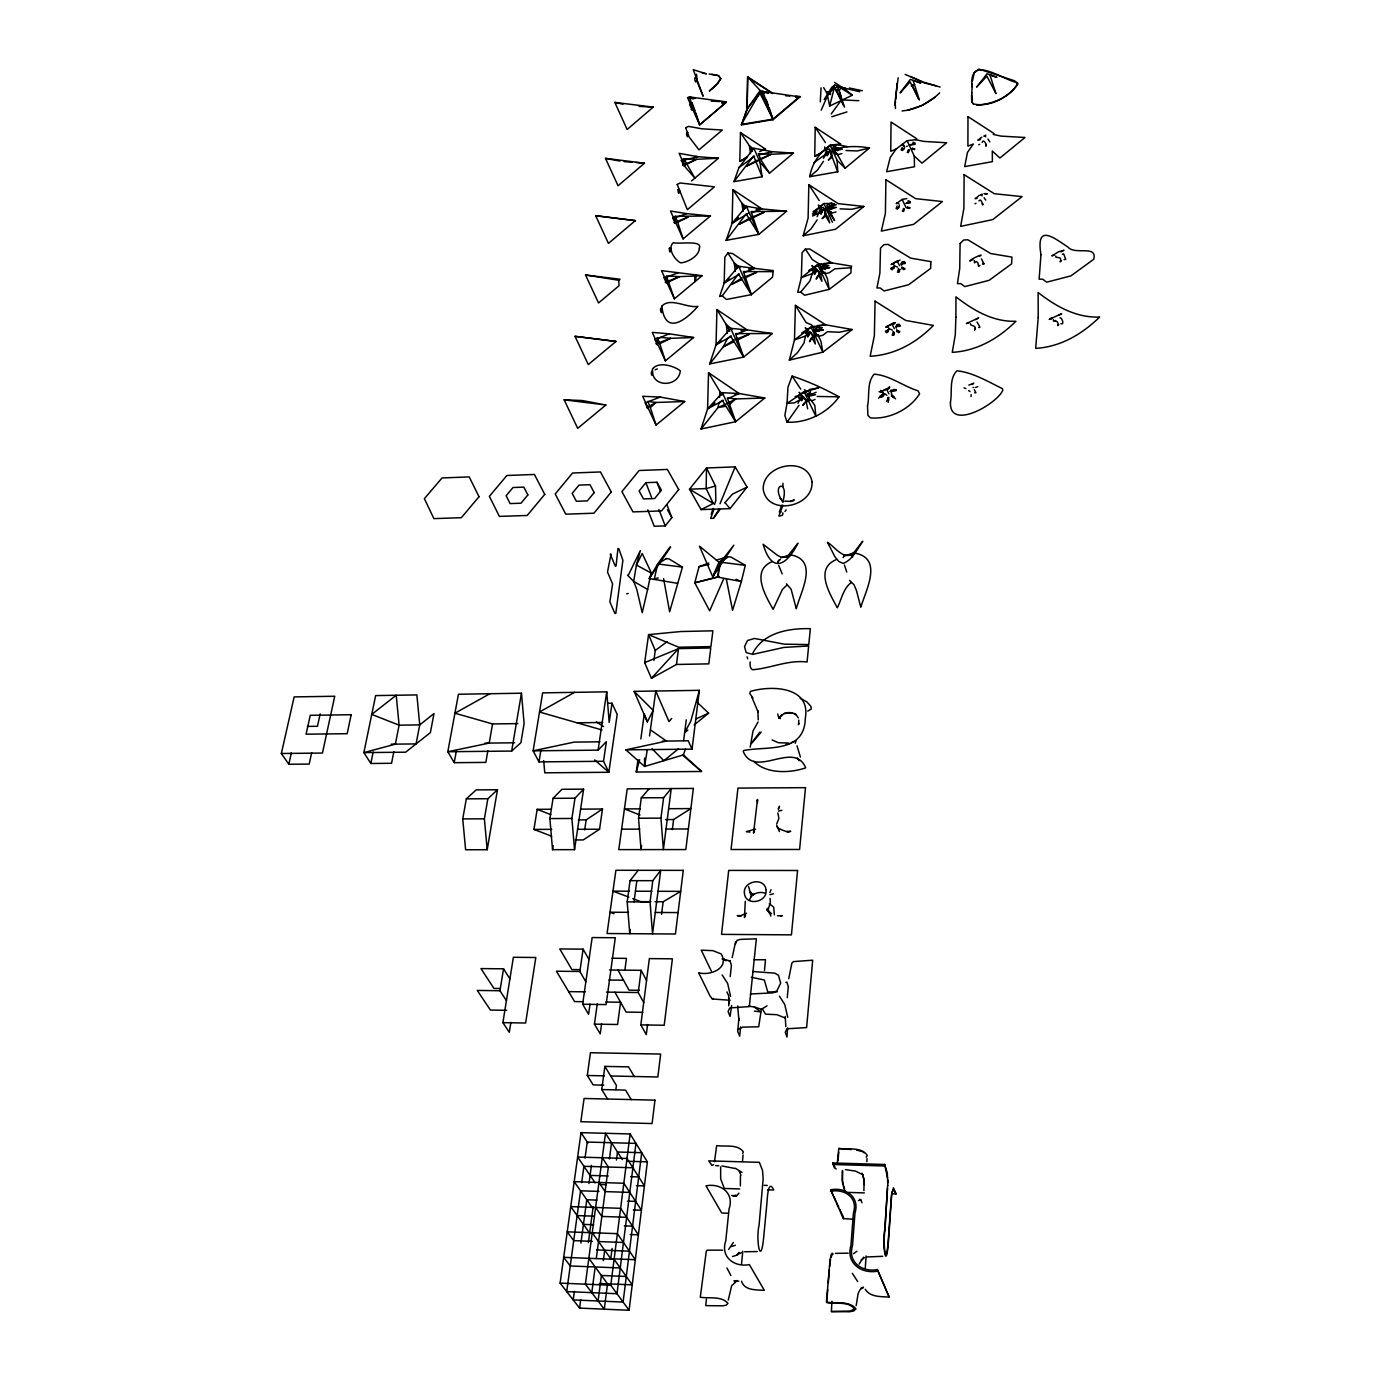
<?xml version="1.0" encoding="UTF-8"?>
<svg xmlns="http://www.w3.org/2000/svg" width="1381" height="1381" viewBox="0 0 1381 1381"><rect width="100%" height="100%" fill="white"/><g stroke="black" fill="none" stroke-linecap="round" stroke-linejoin="round"><path stroke-width="1.5" d="M644.599 758.065L644.564 766.455L683.388 754.906L685.494 748.865M845.431 1169.638L855.53 1171.088L862.676 1174.696L864.057 1180.41L863.902 1190.646M770.874 916.138L768.164 909.578L770.391 902.328L770.063 898.41M820.176 153.774L814.738 156.416L815.204 127.311L840.597 143.987L830.102 145.16C819.382 152.601 811.89 163.752 809.715 176.716L837.732 171.796L837.11 160.334L830.102 145.16M795.404 305.374L794.472 339.916L789.311 360.13L822.817 352.19L852.267 329.524L825.614 324.794L795.404 305.374L806.159 322.602L811.303 324.742L813.979 327.021L813.185 327.746L815.187 326.382L810.354 327.349L801.878 333.045L808.04 330.232L805.555 331.06M808.834 184.674L808.109 218.146L803.138 235.771L835.574 229.211L863.936 206.442L838.198 203.646L808.834 184.674L819.226 200.538M850.972 267.776L851.007 272.799L829.239 289.354L804.674 295.241L800.669 292.133L797.683 292.306L801.343 277.702L802.085 252.671L805.416 249.081L809.715 248.977L831.949 262.891L851.645 266.17L850.972 267.776L834.884 268.812L829.273 272.748L825.113 273.749L822.472 271.125L821.66 267.81L823.853 265.014L828.738 265.549L823.473 268.052L820.573 267.897M887.845 1185.727L887.293 1172.987L884.686 1164.476L832.847 1162.975L834.331 1167.774L836.247 1168.982M753.905 831.655L754.561 830.602L753.508 833.14L757.513 799.444L757.513 802.637M754.682 100.123L761.035 92.13L773.067 119.646L762.744 91.491L799.962 96.929L773.067 119.646L741.493 124.894L747.069 109.703L747.673 76.87L772.359 93.062M747.069 109.703L747.673 76.87L760.12 90.49L768.009 92.941M739.474 274.111L724.196 283.07L724.835 257.142L727.908 253.016L732.431 253.483L754.63 268.38L773.291 270.59L772.514 277.184L751.368 294.654L726.406 299.47L722.263 295.827L719.605 296.535L724.196 283.07L738.645 266.257L754.63 268.38L744.186 272.523M748.381 213.226L732.085 223.342L732.879 189.577L762.001 208.945L786.6 211.241L758.842 234.356L726.13 240.363L732.085 223.342L746.361 206.252L762.001 208.945L751.765 212.726M747.156 157.589L739.802 161.439L740.475 132.541L765.54 149.113L759.636 151.565M785.806 1026.618L785.237 1016.468M787.636 1027.861L787.015 1037.045L785.254 1032.28L787.032 1028.793L806.608 1027.568L812.684 960.192L793.385 961.608L791.848 963.196L788.724 978.749M723.316 400.317L707.59 408.845L708.522 372.68L739.128 393.516L764.798 397.987L735.624 421.706L701.03 429.025L707.59 408.845L722.401 392.705L739.128 393.516L728.236 398.488M731.533 336.118L716.031 344.87L716.929 309.534L747.017 329.852L772.324 333.546L743.634 357.075L709.696 363.928L716.031 344.87L730.67 328.367L747.017 329.852L736.349 334.409M887.603 1185.537L884.997 1230.091C882.666 1242.693 886.067 1273.541 888.432 1237.98L891.539 1194.6M842.358 1170.484L842.272 1180.617M842.617 1170.829L842.462 1182.619L844.913 1191.182M972.31 83.965L971.792 93.028M972.189 86.951C968.202 52.892 1002.226 79.856 1017.383 82.67L1017.711 83.948C1009.062 97.516 989.366 107.666 973.277 103.903M750.211 747.104L753.025 730.877L758.1 721.97M887.5 1188.385L884.755 1229.556C882.235 1243.038 886.101 1276.614 888.656 1238.515L891.833 1192.304M728.719 1005.834L729.03 998.17L728.84 1003.78L728.65 995.615L726.924 991.903M820.279 101.935L821.074 87.832M819.313 276.563L819.106 272.022L819.313 276.563L821.919 281.258L820.659 274.301L816.568 269.088L812.045 270.728L817.569 270.244L814.393 270.9L812.201 273.593L809.939 280.895L800.669 292.133M720.64 1166.859L720.675 1178.856L724.3 1188.454L739.698 1188.937M735.417 944.086L737.04 940.34L740.302 939.373L756.356 938.838L749.331 1006.611L729.72 1007.923L728.098 1011.531L730.083 1016.416L731.654 1005.42M745.274 901.292L744.463 917.605L745.533 914.964L744.877 915.983M745.032 915.966L745.136 914.291M866.836 1161.645L867.044 1158.555M865.231 1289.267C870.168 1297.311 880.974 1296.483 889.174 1297.087L877.367 1269.588C862.141 1272.505 847.347 1262.061 852.526 1245.541L854.977 1213.088C860.07 1196.895 845.483 1186.849 830.654 1189.801L843.359 1218.646L852.543 1219.164M892.886 1193.823L896.062 1193.926L893.403 1187.815L892.022 1193.374M971.551 95.427L971.706 101.452L973.277 103.886M889.174 1297.087L877.367 1269.588M887.551 1178.062L884.686 1164.476M737.696 1005.972L738.887 1020.214L738.87 1018.16L737.747 1031.503L739.681 1036.233L740.665 1026.877M865.214 1268.69L866.129 1255.916M843.359 1218.646L843.48 1217.162M833.14 1254.121L832.173 1253.24L831.189 1254.483L829.981 1260.456L826.425 1302.11C835.868 1303.647 849.522 1300.488 855.961 1308.877L853.596 1311.035L849.488 1311.76L831.414 1311.57L831.914 1301.213M742.512 1161.076L743.047 1154.93M866.25 1157.243L867.268 1155.483C861.744 1146.472 847.848 1149.821 838.768 1148.474L837.179 1164.252M831.414 1311.57L850.696 1311.018L854.356 1308.722C848.262 1300.988 835.505 1304.13 826.701 1302.628L827.754 1289.422M828.289 1282.845L829.342 1269.812M971.154 394.655L971.016 396.64M764.487 970.584L765.488 959.726L754.199 959.778M897.046 83.395L895.734 99.484M838.768 1152.134L837.991 1160.765M856.203 1305.58L858.119 1293.531L860.07 1289.699L863.453 1287.23L860.967 1288.335L863.16 1287.593M971.792 92.855L972.293 102.815M719.553 397.435L720.071 391.824L708.522 372.68M895.112 105.353L895.492 101.227M741.528 1263.857L742.788 1251.255M903.951 208.617L903.519 211.448L903.433 208.479M829.618 1266.757L830.533 1259.109M758.221 719.898L757.91 710.835L758.1 711.975L751.903 697.301M908.767 149.856L908.353 152.652L908.318 149.735M706.433 1299.158L705.743 1305.649L722.781 1305.822L726.216 1305.2L727.96 1303.301C721.486 1295.827 709.195 1298.658 700.288 1297.26L706.295 1251.203L707.383 1250.15L722.574 1250.168M827.668 215.937L829.705 222.893L825.596 215.954L825.475 211.656L823.249 209.446L818.588 213.14L817.138 216.662M735.555 941.963L732.189 957.603M740.354 1185.916L740.44 1175.645M972.517 80.788L974.278 72.623L978.939 69.102L1014.621 80.806L1017.711 83.982C1009.476 97.24 991.921 104.576 976.591 105.077M757.323 800.963L757.444 800.013M728.288 1300.039L731.619 1285.815L737.195 1280.55L734.675 1281.741L737.281 1280.86M778.47 809.439L778.729 807.264M629.097 1310.276L647.378 1161.835L630.133 1133.956L581.021 1132.644L560.116 1283.122L579.588 1308.1L629.097 1310.276L610.782 1285.228L630.133 1133.956M898.72 270.469L898.496 272.281L898.271 268.604M893.472 333.442L893.248 335.29L893.006 331.544M647.206 750.211L644.564 766.455L625.886 749.848L692.036 749.141L699.373 690.327L634.138 691.38L647.344 721.883L653.161 710.369L634.138 691.38M647.568 1024.547L646.273 1034.628L640.836 1024.875L649.363 958.604L672.392 958.828L664.209 1025.254L640.836 1024.875M661.551 914.377L663.156 901.741L680.695 891.366L658.029 891.297M672.323 829.67L673.6 819.537L690.88 808.593L668.646 808.696M683.647 740.458L686.271 719.881M985.723 200.09L984.118 197.759M592.328 1241.329L573.702 1240.639L567.246 1231.835L617.376 1233.665L635.329 1259.714L610.765 1258.747L612.094 1248.407M837.732 171.796L830.171 151.582L827.547 151.737L823.439 158.245M598.094 1300.988L601.408 1275.474L626.284 1276.476M603.324 1260.749L604.705 1250.219M616.444 1160.057L617.48 1151.996L641.716 1152.703L623.107 1302.076L573.201 1299.918L574.358 1291.425M643.719 1002.554L638.246 992.525L641.129 970.325L609.539 969.98M650.037 901.966L652.799 880.698L660.722 870.341L652.54 933.849L650.037 901.966L627.198 901.879L629.753 933.694L630.323 929.43M660.947 818.139L663.605 797.7L671.235 788.568L663.381 849.591L660.947 818.139L638.54 818.225L641.026 849.608L641.578 845.5M591.793 1292.651L595.176 1266.964M596.299 1258.488L608.348 1167.031L602.254 1157.744M609.418 1158.935L611.559 1142.726M676.466 664.468L678.537 648.621L710.766 647.965L708.816 663.864L676.466 664.468L651.435 678.33L644.668 662.656L648.569 634.621L680.798 631.531L712.872 630.824L710.939 646.584L678.727 647.24L648.569 634.621L655.25 650.468L653.886 660.411M615.857 1089.609L616.409 1085.431L604.878 1066.391L628.562 1066.857L634.207 1076.49M579.588 1308.1L580.711 1299.659M588.358 1242.693L593.157 1206.839M624.851 970.273L626.456 958.379L611.938 958.241M634.034 901.793L636.848 880.767M580.918 1243.055L586.787 1199.761L596.937 1200.106M588.996 1183.517L591.448 1165.374M607.605 1099.034L601.736 1089.557L604.878 1066.391M627.198 901.879L630.064 880.646L638.246 870.306M638.54 818.225L641.302 797.821L649.191 788.706M649.519 735.987L655.785 691.035L669.008 721.607L671.736 718.431M601.598 1023.804L600.217 1033.851L594.434 1024.132L597.265 1003.935M683.388 754.906L701.531 771.478L636.278 772.031L637.987 759.619M640.836 738.921L644.254 714.081L647.344 721.883M581.677 1182.637L583.921 1166.289L632.895 1167.774M585.026 1158.21L587.236 1142.052L635.968 1143.399L616.996 1293.721L566.711 1291.58L580.555 1190.802L598.974 1191.406M603.739 1085.155L593.174 1084.914L587.288 1075.488L590.447 1052.736L660.653 1054.066L657.839 1076.99L610.695 1075.989M590.015 1004.108L588.582 1014.258L582.644 1004.246L592.156 937.561L615.305 937.751L606.121 1004.574L582.644 1004.246M812.494 334.53L812.701 339.156L815.36 343.955L814.082 336.895L809.905 331.595L805.33 333.132L810.94 332.7L807.712 333.356L805.486 336.049L803.949 343.127L797.579 352.552L789.311 360.13M805.658 399.264L807.678 408.88M575.307 839.959L583.196 839.941L599.561 829.239L602.479 809.024L580.624 809.128M585.837 981.787L579.865 971.482L583.093 949.144L559.771 948.937L571.872 969.566L580.227 969.652M543.7 760.672L544.753 772.808L608.848 772.272L603.514 761.276L606.363 741.735L598.094 750.142L533.135 750.832L542.647 692.865L606.725 691.829L609.194 722.401L611.99 703.222L607.744 703.292M615.788 613.509L622.9 560.237L618.774 548.585M584.681 829.912L586.183 819.882L602.479 809.024M598.094 750.142L606.725 691.829M614.959 613.544L609.884 601.909L612.594 583.904L607.502 572.045L611.041 554.057M616.064 566.037L617.946 548.412M574.531 849.66L583.611 789.155L561.946 789.293L553.056 798.339L549.88 818.57L552.555 849.678L574.531 849.66L571.907 818.484L574.979 798.218L583.611 789.155M552.555 849.678L553.194 845.621M820.245 266.723L820.538 264.841L812.252 259.49L805.416 249.081M510.884 1022.337L509.296 1032.28L502.891 1022.648L513.387 957.275L535.811 957.499L525.626 1023.01L502.891 1022.648M551.64 836.213L533.946 829.411L537.174 809.335L550.967 809.266M506.43 1000.638L499.974 990.729L503.53 968.823L480.968 968.582L493.949 988.433L500.026 988.503M603.514 761.276L538.987 761.898L540.869 750.246M517.806 723.609L492.568 723.937L489.219 743.082L447.807 751.73L511.66 751.057L521.466 693.21L458.44 694.246L447.807 751.73L454.211 762.692L485.836 762.398L487.856 750.798M487.2 849.729L497.488 789.742L476.169 789.88L466.329 798.857L462.739 818.898L465.604 849.747L487.2 849.729L484.386 818.829L487.873 798.736L497.488 789.742M716.394 560.203L726.889 556.819L718.966 562.205L712.751 576.826L720.502 562.153L728.408 556.785L731.101 557.113L745.291 565.347L741.355 581.539L717.896 577.154L718.966 562.205L699.459 546.168L712.751 576.826L733.881 545.132L720.502 562.153L717.896 577.154L694.781 582.782L709.661 610.834L723.799 578.587M888.553 388.959L889.502 386.576M454.211 762.692L456.317 751.143M787.256 997.669L788.292 986.811L786.911 982.133L785.858 982.288M774.378 914.843L773.705 907.179L769.303 903.675M654.352 578.932L657.701 563.949L669.923 547.135M714.495 1161.714L716.653 1145.643C725.215 1146.886 737.73 1143.831 743.358 1151.875L742.667 1153.446M393.827 751.799L391.548 763.296L370.833 763.486L363.876 752.61L375.632 695.592L416.872 694.919L419.738 724.904L416.061 743.91L405.669 752.179L363.876 752.61L395.346 744.152L399.109 725.18L396.209 695.247L371.748 714.409L399.109 725.18L419.738 724.904L434.014 713.528L430.371 732.638L416.061 743.91L391.22 744.186M730.204 976.557L731.395 965.63L730.135 960.952L722.125 958.966L726.182 960.675L723.92 958.897M370.833 763.486L373.163 752.024M647.62 589.463L651.176 572.511L642.217 553.505L636.417 565.019L633.672 581.401L636.71 589.117L642.234 612.663L647.62 589.463L633.672 581.401L627.544 575.187M311.692 752.68L309.189 764.073L288.819 764.263L281.344 753.491L294.153 696.904L334.737 696.248L322.446 753.059L281.344 753.491M320.185 713.839L317.475 726.268L307.376 726.406M288.819 764.263L291.356 752.887M695.8 80.702C696.093 85.398 693.089 75.334 696.162 78.044M687.911 134.509C688.308 140.948 684.734 131.488 687.893 132.541M661.862 310.069C661.948 317.716 658.685 305.564 662.051 308.671M782.854 501.614C789.708 478.206 769.7 483.989 783.01 502.252M886.498 401.439L888.57 397.78M881.734 397.348L882.632 395.277M831.207 113.95L840.925 100.658L829.636 106.061L834.435 87.4L844.533 107.097L837.369 85.985L846.415 88.85L834.694 85.001L831.621 87.538L824.181 99.501L834.435 87.4M892.316 1191.63L893.8 1189.559L896.062 1193.926M708.677 563.068L699.062 566.659L694.781 582.782L719.328 576.395M898.168 77.785L895.147 101.124L895.475 108.512M665.832 558.459L669.077 558.925L682.438 567.125L669.63 611.783L663.588 578.57M636.278 772.031L639.645 759.74M782.889 505.187L778.867 516.149L782.06 515.389A2.572 2.054 -17.8 0 0 782.768 514.474L782.889 513.439A2.572 2.054 -17.8 0 0 782.699 512.852M699.373 690.327L690.742 721.314L684.631 732.69L687.842 730.1M830.896 1257.297L832.139 1254.863M797.959 403.304L800.79 398.021L804.07 397.4L794.351 402.907L787.032 403.304L784.857 415.457L787.049 422.172C806.97 423.242 827.53 413.092 839.027 396.813C824.233 388.682 808.334 381.415 792.107 376.098L787.981 387.129L787.032 403.304L804.225 392.031L818.76 387.837L809.732 389.425L807.16 391.617L804.363 389.77M795.249 743.289L796.026 740.682M767.042 1005.817L761.345 1009.287L758.704 1026.791L742.633 1027.136L737.903 1029.518M711.18 514.284L713.166 508.398M714.495 504.479L715.824 500.561L715.513 486.043L706.52 467.969L735.141 466.882L747.052 487.13L730.031 508.622L701.099 509.606L689.499 489.185L706.52 467.969L706.14 488.581L713.304 503.478L701.099 509.606M781.819 505.118L779.316 512.006L781.042 512.04M893.041 333.909L894.077 332.32M777.814 562.464L779.298 559.702M898.289 270.935L899.307 269.416M696.559 74.211L697.112 81.531L703.136 96.187L693.262 69.689L706.399 73.832L702.187 73.02M759.964 162.164L762.07 176.751L733.932 181.671L738.99 167.567L753.819 148.233L772.134 151.686L793.402 153.136L769.476 173.195L759.964 162.164L753.819 148.233M713.873 509.416L710.645 518.393L713.476 518.307L719.967 509.537M760.12 90.49L746.931 109.203L741.493 124.894M683.888 165.72L682.818 165.15L684.752 159.937L697.957 156.709L679.124 153.343L685.339 167.17L694.867 178.114L683.802 158.694L681.316 160.334L683.888 165.72L696.542 159.316L718.413 158.211L691.518 180.946M710.421 215.971L675.257 216.316L672.72 217.922L675.344 223.411L674.273 222.704L676.241 217.421L686.771 213.641L710.421 215.971L683.094 238.896L670.476 211.017L686.771 213.641M702.135 275.699L679.556 276.632L666.505 283.053L665.435 282.207L667.437 276.856L678.192 272.713L702.135 275.699L674.394 298.831L661.516 270.659L678.192 272.713M693.59 337.516L670.631 338.328L660.705 337.413L654.646 339.122L657.373 344.767L656.303 343.765L658.323 338.345L669.302 333.822L693.59 337.516L665.383 360.855L652.264 332.389L669.302 333.822M814.048 162.578L824.854 154.845L826.684 149.959L829.29 148.924L831.655 151.875L831.725 157.503L828.307 160.127L831.966 155.639M817.103 211.707L812.632 216.023L818.588 213.14L820.435 208.272L823.076 207.288L825.475 210.292L825.596 215.954L822.092 218.647L825.803 214.02M799.029 723.264L798.494 724.68L798.805 720.105M749.469 900.239C751.109 893.714 758.98 891.073 764.919 893.127M897.201 209.222L898.738 207.305M902.207 150.546L903.709 148.665M886.723 332.786L888.035 330.283L885.411 331.077M735.141 466.882L720.002 503.806M892.074 269.916L893.369 267.448L890.78 268.259M769.89 892.592L771.081 889.692M902.19 147.37L901.137 149.925L902.742 149.217M778.401 808.973L779.557 806.176M897.201 205.976L896.131 208.548L897.754 207.858M891.142 389.943L891.833 395.691M896.511 324.898L896.252 328.16M821.194 110.187L827.564 95.686L829.636 106.061M901.707 262.114L901.448 265.256M896.045 149.113L890.227 157.503L886.602 171.71L914.481 166.756L914.274 156.018L907.093 140.707L896.045 149.113L890.762 151.306L891.038 122.011L916.76 138.791L915.603 139.688L923.699 141.397L946.675 142.778L921.973 163.165L914.274 156.018M893.921 324.172L895.32 322.584M844.188 555.991L853.095 553.16C844.102 561.066 834.659 546.6 827.495 542.319L834.918 556.75L838.888 561.549L843.135 563.396C852.888 559.823 857.049 549.103 862.78 541.248L851.283 555.732L854.649 553.108C883.426 557.976 865.973 590.067 860.795 607.208L856.393 590.308L853.976 584.733L849.557 580.417M908.163 151.271L909.233 149.942M628.269 575.29L640.335 550.605L636.417 565.019L650.416 572.649M728.667 1249.373L733.311 1242.52M859.155 1264.064L863.643 1257.159M892.126 335.065L893.783 332.976M897.408 272.074L900.343 269.381M833.917 148.958L833.9 152.221L833.347 150.063L834.884 148.216L842.375 149.148L833.986 150.943M813.996 330.249L816.965 330.387L822.316 327.729L817.345 327.297L814.289 331.077M752.887 653.023C763.676 632.429 789.19 628.062 810.354 628.683L808.783 644.582L784.253 644.167L754.527 638.454L747.518 640.508L744.549 646.584L746.137 652.592L752.731 654.387L783.907 647.413L808.645 645.98L807.074 662.017C788.188 659.617 770.287 668.49 752.369 669.733L751.143 668.508A14.759 6.957 -64.9 0 1 750.159 661.913M738.507 1253.482L739.094 1252.429L736.47 1255.26L732.482 1256.52M677.553 583.334L649.208 578.57L657.701 563.949L666.419 558.58M772.928 119.163L759.826 92.89L741.338 124.411L772.928 119.163L799.841 96.428L795.836 96.256M1058.692 315.386L1061.644 313.642L1049.284 319.391L1052.098 317.768L1049.491 319.391L1051.062 318.579M1061.091 251.912L1063.974 250.254L1058.502 251.825L1051.839 255.882L1054.411 254.984M759.792 732.154L752.61 741.804M902.345 211.241L904.072 209.291M975.728 319.581L978.697 317.854L966.424 323.568L968.996 322.688M713.476 518.307L719.104 509.226M833.347 150.063L834.884 148.216M776.743 823.887L778.901 818.415L777.848 812.977M907.248 152.445L908.957 150.581M828.773 206.459L828.082 207.547L831.673 208.928L836.385 207.374L827.789 207.254L834.573 220.546L830.551 214.556M809.421 334.323L807.695 336.999L809.715 332.32M761.121 732.137L751.299 743.668M816.067 271.953L814.376 274.526L816.361 269.934M878.558 398.194L882.649 394.603M817.138 219.907L811.096 228.797L803.138 235.771M787.049 422.172L799.029 405.324M822.489 211.725L820.815 214.176L822.783 209.67M649.208 578.57L670.614 547.049M823.456 161.335L817.517 170.036L809.715 176.716M828.686 153.498L827.064 155.829L828.98 151.409M804.933 402.234L802.689 405.427L806.211 401.491M982.15 142.45C983.807 137.513 987.018 146.835 986.12 144.504L985.775 146.179L986.483 145.54M971.965 384.557L973.778 383.228L968.823 385.126M784.995 511.453L786.152 509.848M830.171 151.582L824.854 154.845M802.879 398.885L801.55 400.732L801.135 399.213L802.827 396.951M834.694 85.001L827.685 94.478L823.68 87.642M843.083 557.561L844.844 555.162M825.199 208.686L818.588 213.14M713.58 1164.632L711.94 1165.391L708.729 1160.869L759.36 1162.336L762.536 1170.449L763.141 1179.011L759.084 1225.12C755.545 1239.603 760.948 1270.675 763.986 1234.01L766.973 1202.644C767.232 1198.449 768.25 1178.01 773.774 1190.025L767.56 1189.835M815.826 270.659L812.201 273.593L801.343 277.702L817.742 264.841L831.949 262.891L823.767 263.512M809.162 333.097L805.486 336.049L794.472 339.916L811.113 327.314L825.614 324.794L817.276 325.571M814.738 156.416L825.372 150.046L829.618 145.868L832.329 145.471M746.931 109.203L759.826 92.89M701.03 429.025L718.034 407.533L718.845 403.356L722.28 400.352L735.624 421.706L727.338 397.883L735.745 398.936L764.798 397.987M709.696 363.928L723.264 346.873L727.148 339.105L730.514 336.032L743.634 357.075L735.503 333.615L772.324 333.546M647.793 509.882L654.214 526.247L665.228 525.902L671.856 517.633L666.988 504.859M722.263 295.827L738.49 273.921L751.368 294.654L743.392 271.574L772.342 271.643M817.362 209.273L813.081 211.914L823.421 204.129M726.13 240.363L746.189 213.917L758.842 234.356L751.005 211.604L786.6 211.241M645.859 482.677L639.11 490.98L643.494 498.921L654.646 498.541L661.395 490.186L656.976 482.262L645.859 482.677L651.556 497.35M733.932 181.671L753.629 155.915L762.07 176.751M781.646 714.806L778.867 718.085L780.386 718.603M724.783 502.874L732.465 494.105L747.052 487.13M735.745 1195.152L733.156 1196.015L736.505 1195.877L738.921 1193.201M898.479 208.324L899.497 205.13M651.435 678.33L678.537 648.621L644.668 662.656M903.467 149.666L904.59 147.819L903.83 145.333M882.96 396.433L883.978 394.793L883.288 392.497M888.242 388.613L889.727 387.371M828.41 209.86L829.29 212.346L831.414 213.157L835.919 211.983M768.181 908.025L766.766 909.527L769.631 913.255M825.821 267.016L822.938 266.775L820.866 268.656L822.99 272.713L825.096 272.281M793.091 500.906L794.213 499.818L790.45 501.476L791.693 501.13M890.503 391.565L896.183 390.65M711.905 74.281L718.448 75.644L720.813 78.596L717.309 83.896L709.42 90.991L717.309 83.896L720.813 78.596L718.483 75.61L709.195 74.039M807.488 395.743L810.595 391.807L807.954 393.93L809.68 400.559L808.299 394.931M939.684 92.838C929.758 102.867 916.121 109.651 902.017 110.929M910.511 144.522L909.285 145.229M812.442 214.176L823.905 203.49L834.314 203.646M893.49 266.654L891.194 269.312L894.163 268.087L894.37 265.704M695.006 275.993L696.11 274.957L695.195 281.5L695.006 275.993L695.644 278.22M979.802 256.141C985.223 252.913 971.81 258.212 969.79 261.044L972.949 259.593M888.156 329.507L885.825 332.165L888.276 330.819L888.018 331.854L889.071 328.436M896.252 203.698L902.156 199.382L906.73 198.64M511.66 751.057L520.896 742.719L524.107 723.523L521.466 693.21M712.372 88.539L715.082 86.123M656.044 425.055L650.347 407.585L656.096 402.458L684.717 401.526L656.044 425.055L642.666 396.295L660.118 397.055L684.717 401.526M729.91 404.098L735.745 398.936L727.735 403.166M777.814 561.376L780.369 559.495M888.76 397.314L888.19 402.406M732.085 223.342L738.524 217.715M653.213 107.131L627.147 129.503L614.838 102.401L653.213 107.131L639.11 106.406M644.495 163.2L618.032 185.762L605.499 158.366L644.495 163.2L636.348 162.561M695.731 112.828L699.666 124.86L726.147 102.315L699.666 124.86L687.514 97.55L693.366 98.914M724.196 283.07L729.099 278.893M635.329 220.632L608.451 243.384L595.677 215.712L635.329 220.632L595.677 215.712M618.809 280.291L620.052 279.238L585.527 274.992L598.543 302.957L618.999 285.763L618.809 280.291L585.527 274.992M616.03 341.435L588.289 364.567L575.031 336.325L616.03 341.435L575.031 336.325M837.11 160.334L845.172 168.206L869.478 147.991C857.083 145.644 844.481 146.265 833.054 149.459M716.031 344.87L721.02 340.727M605.879 405.013L577.69 428.352L564.156 399.817L582.316 400.542L605.879 405.013L564.156 399.817M694.229 724.887L708.626 713.183L696.749 701.911M678.52 748.761L663.864 760.707L652.074 748.761M707.59 408.845L714.961 402.889M754.544 156.277L738.99 167.567M981.787 137.168L977.817 140.275L980.527 139.481M817.241 265.998L808.645 270.831L817 264.997L821.73 264.134M978.939 200.901C981.891 196.913 982.961 208.635 982.547 203.594L982.892 204.595M1058.726 324.725L1057.725 325.64L1058.467 324.794C1057.432 326.244 1059.814 322.17 1055.136 320.582C1056.551 319.788 1052.892 323.275 1053.34 319.563M817.345 327.297L814.755 329.248L816.447 335.738L813.685 328.989M851.248 582.558C843.256 588.375 841.599 599.354 837.318 607.778C829.877 593.985 814.427 568.92 835.919 559.788M979.094 195.429C974.365 200.107 974.9 198.484 975.349 198.346L976.988 198.519M655.25 650.468L667.161 641.63M935.006 97.205L921.973 105.457L908.077 110.135M894.111 389.287L892.005 390.702M736.47 1255.26L742.098 1252.222M853.544 1253.672L856.98 1251.238M861.14 1260.042L864.558 1257.608M823.853 265.014L821.332 266.775L822.99 273.162L821.436 270.9M980.165 195.153L982.236 194.151M975.349 329.041C976.436 325.122 969.497 325.951 970.411 323.741M695.075 110.825L692.088 102.936L689.62 104.593L692.157 109.91L691.087 109.462M907.334 146.179L906.454 146.472M983.807 136.149L985.844 135.165M898.427 325.07L897.512 325.674L900.067 325.226L897.149 325.122M903.588 262.338L902.691 262.942L905.176 262.528L902.328 262.373M739.802 161.439L746.724 156.951M734.278 339.864L723.264 346.873L733.553 341.936M894.456 262.425L898.099 260.664M889.14 325.174L892.851 323.361M742.149 277.909L731.36 284.503L741.476 279.756M883.633 390.184L888.915 387.871M1061.575 260.733L1060.142 261.872C1062.956 255.002 1054.411 259.179 1055.826 256.037M979.923 265.307L978.542 266.498L977.817 262.58L976.039 261.51L974.52 262.822L974.33 260.629M749.762 218.043L739.198 224.257L751.005 218.75M882.632 391.099L889.416 387.785M757.133 160.161L746.758 166.013L758.359 160.731M891.09 264.565L892.678 263.667M574.582 692.347L539.505 712.009L601.995 729.979M489.858 693.728L454.936 713.217L492.568 723.937M906.644 203.162L910.303 201.695L908.077 200.711M880.543 397.107L883.564 395.052L883.236 392.687M772.221 561.601C750.591 570.543 765.367 595.591 773.101 609.314L782.44 589.394L787.239 584.802L791.089 589.169L796.285 608.745C800.566 591.879 818.985 560.479 791.14 554.955L787.256 557.199A19.662 1.001 -49.1 0 1 788.965 554.541L797.942 543.199C786.462 565.968 771.841 573.736 763.089 544.252L776.847 554.886A19.593 4.713 44.1 0 0 782.095 557.354L785.858 557.251L789.604 555.007L780.697 557.838M888.156 326.02L894.819 322.774M885.739 327.245L887.327 326.399M755.493 829.101L746.344 831.638L749.883 832.104M911.477 144.625L915.12 143.175L912.945 142.191M746.517 913.221L740.907 915.603L737.212 915.655L741.01 916.173M831.569 204.733L836.213 204.664L827.961 207.961M711.336 971.085L701.272 950.18L712.838 950.646L721.106 953.891C729.876 968.202 710.248 975.97 698.648 972.794L710.041 995.994L712.372 998.998L713.39 998.48M834.228 145.747L840.597 143.987M893.49 263.201L900.032 260.025M893.662 323.672L894.284 322.809L893.127 323.258M758.894 159.419L771.219 154.275L758.359 153.636L760.741 159.575L771.219 154.275L793.402 153.136M892.575 264.082L893.645 264.168L891.643 264.047L893.749 263.495M683.094 238.896L677.691 222.272L688.204 216.99L674.273 222.704M753.422 217.611L764.073 212.277L751.557 217.318M745.861 277.633L756.684 272.281L743.979 277.201M902.449 144.297L901.569 144.729L903.105 144.936M665.383 360.855L659.79 343.679L670.631 338.328L656.303 343.765M738.024 339.761L749.037 334.375L736.125 339.174M881.544 394.638L885.135 393.878L886.844 395.294M973.035 387.509L973.743 387.44M859.759 91.698L843.636 87.987L852.319 95.203L842.393 99.95L858.861 100.692M626.715 593.882L628.2 593.45M888.432 326.227L886.291 326.71L887.638 326.848M660.118 397.055L645.134 402.924L647.896 408.655L646.826 407.499L656.096 402.458L647.758 401.422L650.347 407.585M696.11 718.88L708.626 713.183M828.721 213.106L831.362 211.932L829.29 212.346M978.715 144.763L979.699 144.332M759.101 154.896L772.134 151.686M726.13 404.012L718.034 407.533L725.37 406.325M809.145 398.384L811.596 400.904L815.066 399.402M655.164 369.797L657.27 368.917M816.171 392.273L809.87 394.966L807.195 394.828M682.818 165.15L696.542 159.316L683.802 158.694M977.783 386.576L975.642 387.457M896.286 389.528L890.02 391.358M897.46 202.903L896.58 203.283L898.116 203.473M975.003 203.732L976.004 203.318M907.093 140.707L915.603 139.688M665.435 282.207L679.556 276.632L666.402 275.924L674.394 298.831M1060.85 323.637C1065.079 325.502 1061.471 316.629 1060.038 317.837M914.705 84.483L912.15 85.484L918.572 99M809.352 399.955L810.509 399.506M821.557 269.312L829.808 267.569L821.747 267.793M903.899 263.132L901.638 263.754M814.997 331.613L823.404 329.921L815.204 330.163L819.33 329.317M898.772 325.864L896.459 326.468M812.252 268.725L816.033 268.656M915.154 144.297L910.649 144.901M879.904 396.209L881.475 395.708M722.056 103.644L726.147 102.315L721.952 102.108M910.372 202.852L905.798 203.421M831.759 116.746L846.95 111.93M905.315 263.495L900.792 263.978M731.326 1246.525L735.365 1245.282M982.426 264.151L983.807 263.823L983.03 263.132L984.014 263.909L981.459 258.886M900.205 326.227L895.596 326.676M791.399 742.546L793.799 741.804M1064.112 259.593L1065.752 259.335L1063.577 253.776L1062.386 254.397M978.646 327.435C981.373 328.177 978.801 325.364 977.023 322.032M807.764 711.129L811.337 708.919L810.854 706.312L806.746 701.772L800.272 698.389M911.633 149.303L913.152 148.855M784.253 713.563C789.224 711.405 795.853 712.613 798.287 717.913M906.799 207.979L909.993 207.53M654.853 578.863L658.202 577.914M828.945 203.698L831.776 202.903M715.513 486.043L706.14 488.581L689.499 489.185L713.304 503.478M780.662 916.155L782.44 915.672L777.486 915.81M795.042 396.571L801.135 394.811L798.598 395.622L803.483 391.945L808.403 390.84M787.205 832.242L790.761 831.31L785.875 831.414L779.747 829.032M901.793 268.725L904.918 268.432M769.977 894.681L773.498 893.766M858.395 1200.538L860.812 1199.916L861.934 1202.73M911.184 85.933L912.893 85.484M841.909 153.584L837.525 154.724L834.538 151.496M896.597 331.595L899.791 331.336M803.742 392.912L806.366 392.256M729.237 961.176L730.135 960.952M869.478 147.991L857.204 150.961L846.001 150.512M787.999 832.018L789.086 831.759M778.487 811.113L781.905 810.284M863.936 206.442L851.456 209.325L840.08 208.842M699.062 566.659L709.005 564.432M985.102 193.961L986.742 193.685L984.014 193.651M754.458 893.939L752.058 894.456L752.714 895.095L749.434 890.331L751.299 896.58M625.886 749.848L666.453 741.062L650.52 729.893M818.605 334.754L816.447 335.203L818.622 336.291L820.935 341.245L822.817 352.19L811.113 327.314M1051.045 318.614L1051.908 318.493M852.267 329.524L839.389 332.234L827.461 331.716L822.852 335.272L818.622 336.291L815.929 333.632M974.693 392.808L975.97 392.756L974.295 389.684M835.401 153.999L837.438 153.602M761.518 149.873L765.54 149.113M734.985 394.258L739.128 393.516M667.437 276.856L663.847 277.495L666.505 283.053M867.061 1256.952L882.752 1256.313M880.267 391.98L881.803 391.721M790.726 501.389L784.667 501.13M740.941 330.801L747.017 329.852M672.72 217.922L676.241 217.421M748.675 269.14L754.63 268.38M681.316 160.334L684.752 159.937M756.167 209.549L762.001 208.945M722.108 102.712L726.147 102.315M788.844 743.03L778.366 742.736L772.117 739.957M795.836 97.343L799.962 96.929L795.974 96.756M893.68 396.347L891.436 396.261M786.272 744.221L788.827 744.014M808.023 396.382L815.55 394.724L808.42 394.759L812.339 393.913M744.635 1251.756L757.289 1251.566M848.21 1253.171L835.401 1253.361M835.66 90.473L838.681 90.3M840.131 89.679L836.368 89.869L843.48 105.232M827.875 209.118L831.673 208.928M777.313 991.834L767.75 991.938L764.314 979.975L751.299 977.299M897.685 324.362L899.359 324.293M879.11 391.652L882.355 391.98M902.846 261.63L904.503 261.613M817.189 396.468L839.027 396.813M577.12 722.815L602.789 722.47M485.024 743.133L514.561 742.788M599.924 741.821L574.151 742.115L533.135 750.832L538.987 761.898M662.483 741.096L688.29 740.803L692.036 749.141M831.621 87.538L842.289 87.486L834.573 82.411M466.329 798.857L487.873 798.736M553.056 798.339L574.979 798.218M641.302 797.821L663.605 797.7M640.473 808.834L624.436 808.921L639.973 815.032M462.739 818.898L484.386 818.829M549.88 818.57L571.907 818.484M578.311 819.9L586.183 819.882M665.607 819.572L673.6 819.537M533.946 829.411L551.761 829.36M577.586 829.29L599.561 829.239M621.623 829.17L639.748 829.118M666.022 829.049L688.377 828.98M630.064 880.646L652.799 880.698M629.322 891.211L612.974 891.159L628.856 897.149M635.45 891.228L651.867 891.28M650.934 901.689L640.749 901.655L632.809 898.651M655.008 901.707L663.156 901.741M628.51 912.323L610.039 912.237L614.027 913.721M655.302 912.461L678.071 912.582M987.95 139.049L989.797 141.88M752.749 971.534L774.914 973.173L778.435 975.314L780.679 983.082L776.933 990.798L772.98 992.87L750.401 993.992M579.865 971.482L556.422 971.223L574.6 1001.588L582.937 1001.708M608.935 980.027L623.521 980.199M639.42 990.298L629.028 990.16L617.946 970.066M499.974 990.729L477.291 990.436L490.41 1010.063L506.672 1010.305M568.644 991.627L585.44 991.834M606.501 992.11L638.246 992.525M712.372 998.998L730.152 1000.258M605.914 1002.036L620.57 1002.226L617.583 1024.495L594.434 1024.132M642.838 1012.342L626.128 1012.083L614.942 992.231M912.185 148.734L914.792 148.82M587.288 1075.488L604.308 1075.851M601.736 1089.557L625.541 1090.092L631.238 1099.587M894.163 265.756L897.564 267.137M832.726 1164.494L884.582 1165.996M627.337 1161.248L647.378 1161.835M590.084 1175.404L608.279 1175.973M630.582 1176.664L638.712 1176.905M830.533 1191.337C844.551 1188.506 858.43 1197.586 853.406 1213.036L850.938 1245.507C845.673 1262.769 861.192 1274.197 877.246 1271.193M600.183 1184.501L606.19 1184.691M636.365 1185.658L644.409 1185.899L626.991 1158.469L577.638 1157.036L595.159 1182.878M848.573 1192.407L864.351 1192.908M629.788 1192.407L605.102 1191.596L598.957 1182.464M627.492 1201.125L635.657 1201.401M633.327 1209.963L641.423 1210.239L623.832 1183.258L574.22 1181.687L592.915 1208.582M577.154 1215.573L593.606 1216.16M626.646 1217.3L601.84 1216.437L595.625 1207.477M583.455 1224.395L593.657 1224.757M624.367 1225.845L632.567 1226.138M593.692 1233.198L589.635 1233.06L570.75 1206.614L620.621 1208.323L638.385 1234.838L630.254 1234.545M768.164 909.578L766.766 909.527L771.478 913.721M598.525 1241.554L623.47 1242.486M596.488 1249.909L629.443 1251.169M715.651 1165.65L718.776 1165.771M620.242 1267.965L570.232 1265.963L563.69 1257.331L614.096 1259.299L632.239 1284.848L599.354 1283.484M764.142 1185.312L767.266 1185.45M733.898 1280.86L738.766 1281.205M560.116 1283.122L610.782 1285.228M785.858 95.824L789.863 95.997M888.846 328.626L892.299 330.076M711.336 101.124L719.725 101.521M727.856 1213.243L721.711 1212.984L705.984 1185.865C720.623 1182.844 734.588 1193.115 729.082 1208.824L725.767 1240.863C720.174 1256.9 734.329 1267.568 749.348 1264.599L764.332 1290.337C756.408 1289.75 744.394 1290.734 741.528 1281.223M851.352 1149.562L838.768 1148.474M907.352 207.443L909.751 208.427L907.576 206.857M695.075 156.502L718.413 158.211M624.108 161.629L632.274 162.25M731.671 1195.463L736.505 1195.877M721.918 1165.961L735.141 1168.499M800.79 398.021L798.356 397.78L803.017 396.347L807.264 401.75L803.276 397.383M791.883 712.82L783.89 713.563L778.867 718.085L777.71 713.994M754.337 1011.151L760.568 1011.859L754.423 1007.008L748.295 1006.093M720.502 562.153L745.291 565.347M657.701 563.949L682.438 567.125M699.528 124.376L689.188 96.912L726.009 101.814M907.576 202.282L908.888 202.472M912.409 143.71L913.704 143.935M847.364 146.576L838.716 144.867M605.499 158.366L620 161.076M856.686 1150.166L861.019 1151.184M834.193 149.321L837.732 150.702M849.384 88.004L862.262 90.714M964.024 387.819L965.94 388.579M614.838 102.401L622.952 104.196M935.869 85.777L923.785 82.774M761.035 92.13L764.781 93.062M689.188 96.912L695.092 98.552M762.744 91.491L768.371 93.148M754.423 1007.008L761.345 1009.287M905.159 74.436L923.889 82.256L940.133 87.072M821.315 210.05L822.247 210.361M829.446 151.099L831.638 153.291M827.547 151.737L828.462 152.065M537.174 809.335L550.864 814.652M780.006 498.368L781.611 499.042M736.056 579.295L741.355 581.539L732.569 610.281L726.302 578.967M922.145 82.031L910.89 76.766M735.486 1168.343L741.977 1172.365M832.104 206.632L828.255 204.492L826.822 205.476L827.771 209.187L831.414 213.157M891.366 394.88L895.544 398.816M823.473 268.052L825.424 269.174M893.939 397.21L891.591 395.726M838.181 148.458L834.383 146.265L832.967 147.163L833.9 150.788L837.525 154.724L845.172 168.206M816.965 330.387L818.933 331.526M723.385 393.792L720.071 391.824L721.797 395.311M880.664 390.409L882.235 391.358M794.282 713.425L796.336 714.65M830.62 93.649L827.323 91.647L830.533 94.478M862.693 1151.892L864.023 1152.703M837.369 85.985L852.319 95.203M968.651 390.53L970.032 391.634M785.116 1017.97L776.916 1014.69L765.54 1014.172L762.277 1008.734M596.333 721.9L603.583 726.561M913.307 148.785L914.602 149.649L912.461 148.06M747.812 77.371L772.48 93.563M859.811 1199.174L860.812 1199.916M754.354 149.718L749.4 145.73L740.475 132.541M815.049 268.121L811.907 265.566L813.875 268.087M747.518 207.858L741.908 203.283L732.879 189.577M739.871 267.534L734.174 262.822L727.908 253.016M808.403 330.37L805.209 327.711L807.195 330.335M731.965 329.282L726.182 324.414L716.929 309.534M682.387 754.889L701.531 771.478M594.659 759.93L608.848 772.272L617.203 714.46L611.99 703.222M892.627 263.443L893.731 264.427M820.659 274.301L816.792 270.158M776.899 826.718L779.972 829.446M887.293 326.089L888.415 327.107M814.082 336.895L810.146 332.666M821.488 207.979L818.398 204.975L819.123 208.238M897.754 202.748L898.858 203.836M750.263 892.523L752.714 895.095M807.022 393.706L808.282 395.035M752.921 698.096L749.866 693.607L750.418 691.415C771.323 685.149 810.923 686.392 805.347 718.051C804.502 753.767 767.18 745.947 743.824 750.47L743.22 751.419C754.993 779.609 794.11 739.715 805.693 767.853C790.191 773.205 766.334 774.171 753.819 761.328M802.085 395.76L799.133 392.308L800.669 395.052M725.353 503.064L730.031 508.622M823.249 209.446L824.975 211.517L825.596 215.954M857.722 1281.62L852.284 1273.282M825.458 142.623L815.204 127.311M896.77 329.731L898.668 332.7M901.948 266.809L903.83 269.727M588.841 1258.315L607.536 1283.829L604.291 1309.188L585.389 1284.175L605.517 1133.3L622.348 1159.608M811.596 400.904L814.825 405.393L815.86 416.233L804.225 392.031M786.549 583.835L787.239 584.802M592.242 1232.75L610.765 1258.747M892.471 396.382L893.421 397.728M730.894 1275.526L726.958 1268.017M792.107 376.098L800.756 389.183M778.711 565.468L782.181 573.84M797.372 757.962L799.167 760.638M581.021 1132.644L587.909 1143.054M834.918 1166.98L833.917 1165.271M760.741 159.575L769.476 173.195M503.53 968.823L509.917 978.853M722.142 974.951L727.666 983.496L730.566 996.426M779.454 996.15L784.771 1004.539L787.722 1017.365M985.067 135.701L985.741 136.857M981.442 194.704L982.133 195.912M583.093 949.144L589.014 959.553M667.472 509.762L671.856 517.633M752.3 151.133L749.4 145.73L750.539 153.688M903.968 145.644L904.434 146.524M641.129 970.325L646.55 980.475M744.86 208.824L741.908 203.283L743.064 211.466M737.178 268.484L734.174 262.822L735.348 271.211M729.772 331.285L726.182 324.414L727.407 333.425M897.357 261.389L899.566 265.67M892.074 324.259L894.336 328.609M886.619 389.39L888.915 393.844M902.156 199.382L905.988 207.513M844.412 564.967L846.743 572.01M800.41 757.064L797.01 745.826M861.917 1173.229L863.28 1176.06M817.742 264.841L829.239 289.354L827.392 278.599L825.113 273.749M739.059 1170.967L740.976 1175.024M823.905 203.49L832.398 222.203M830.654 1189.801L833.382 1195.618M833.934 1196.775L836.075 1201.366M836.61 1202.506L837.68 1204.784M838.215 1205.924L838.75 1207.063M839.803 1209.324L840.339 1210.447M840.874 1211.569L841.909 1213.813M842.445 1214.935L842.962 1216.04M722.401 392.705L735.624 421.706M832.847 1162.975L833.382 1164.166M730.67 328.367L743.634 357.075M738.645 266.257L751.368 294.654M779.402 831.586L776.743 825.286M888.673 400.041L887.845 397.555M746.361 206.252L758.842 234.356M610.229 554.144L615.287 566.072M657.252 337.585L659.79 343.679M675.257 216.316L677.691 222.272M851.645 554.972L852.595 557.285M844.516 1188.54L843.618 1186.072M658.892 509.503L665.228 525.902M656.976 482.262L660.481 491.446M766.196 99.553L768.371 105.526M747.069 656.855L747.742 658.841M769.044 107.545L773.067 119.646M748.571 886.585L749.555 889.623M862.676 1174.696L864.005 1179.409M898.841 269.295L899.532 271.815M893.593 332.269L894.301 334.823M839.803 92.009L841.443 98.327M821.281 209.135L821.764 210.948M814.842 269.347L815.325 271.194M824.647 146.956L825.372 150.046M843.239 1184.708L842.686 1181.653M831.155 153.118L831.725 157.503M864.057 1180.41L864.333 1184.587L864.282 1183.638M782.923 483.281L782.992 486.388M692.088 102.936L692.157 109.91M887.897 1180.013L887.914 1182.809M930.639 264.41L930.708 268.363L908.543 284.779L884.116 290.959L880.129 287.956L876.935 288.008L879.904 273.058L880.491 248.114L883.944 244.661L888.156 244.402L910.683 258.143L931.191 261.682L930.639 264.41M685.667 127.76L689.102 136.943L698.959 149.856L722.315 130.038L701.997 128.813L688.532 126.413L685.667 127.76M960.088 243.505L959.726 268.553L957.413 283.64L960.762 283.623L964.784 286.609L989.124 280.326L1011.6 263.84L1011.962 257.125L990.66 253.534L967.805 239.759L963.627 240.035L960.088 243.505M964.111 174.662L963.886 208.41L960.658 226.38L992.784 219.579L1022.078 196.62L994.285 193.703L964.111 174.662M967.977 116.643L967.908 146.127L973.381 144.021L967.494 152.359L964.646 166.618L992.387 161.663L992.3 151.047L999.896 158.021L1025.013 137.479L1001.139 136.132L993.284 134.423L994.027 133.525L967.977 116.643M1038.219 317.423L1035.681 348.357C1060.643 346.907 1082.117 334.133 1099.656 317.06C1076.265 317.958 1055.913 306.409 1038.115 292.513L1038.219 317.423M652.074 375.011C649.76 374.251 653.662 366.535 652.074 375.011M677.208 184.467L687.341 209.688L714.443 186.849L680.022 182.965L677.208 184.467M699.356 248.114C699.304 255.917 687.945 262.373 680.609 262.856C674.549 259.818 666.988 247.993 673.358 242.642C678.623 244.472 702.929 239.776 699.356 248.114M955.894 317.147L955.289 334.789L952.269 352.345C977.092 350.947 998.584 338.466 1015.898 321.272C993.043 322.066 973.363 310.345 955.963 296.863L955.894 317.147M1040.963 254.622L1039.133 279.204L1042.638 279.186L1046.694 282.19L1070.948 275.872L1093.769 259.248C1097.532 244.558 1075.005 255.364 1068.1 247.199C1052.667 236.755 1035.836 223.722 1040.963 254.622M661.844 306.202C664.969 335.186 684.665 321.497 697.906 306.34C687.289 308.498 670.13 296.829 661.844 306.202M652.54 368.934C650.503 387.957 678.744 387.647 680.315 370.85C673.842 365.654 658.167 361.304 652.54 368.934M885.894 179.703L885.411 213.261L881.32 231.11L913.583 224.378L942.412 201.557L915.638 198.657L885.894 179.703M875.071 301.144L874.363 335.669L870.151 356.263C894.905 354.952 916.328 342.781 933.452 325.433L905.694 320.444L875.071 301.144M765.989 889.657C768.164 902.259 745.844 906.678 744.445 893.611C742.339 881.061 764.539 876.659 765.989 889.657M812.08 482.176C812.977 507.621 767.059 516.356 763.21 489.15C762.64 463.964 807.902 455.316 812.08 482.176M678.054 189.715C678.261 198.795 681.403 187.453 678.054 189.715M669.336 248.269C669.561 257.677 672.754 245.732 669.336 248.269M995.908 93.511L986.914 76.179L976.591 87.124L987.052 73.745L996.875 77.371L989.884 74.747L995.908 93.511M975.107 328.419L974.675 329.869L975.107 328.419M950.456 402.13C949.11 431.752 997.445 403.632 1002.779 390.271L1002.416 388.631C988.33 381.777 972.587 372.283 956.878 370.816C948.937 378.826 952.372 391.876 950.456 402.13M867.527 405.841L867.889 415.353L870.375 417.873C888.829 419.634 909.837 409.518 919.608 393.792L918.054 390.84C903.209 386.162 889.727 375.373 874.208 374.147C866.577 382.692 869.823 395.415 867.527 405.841M797.579 870.496L791.434 934.868L721.521 934.367L728.702 870.41L797.579 870.496M805.503 787.653L799.599 849.47L731.05 849.522L737.937 788.102L805.503 787.653M654.974 1100.139L652.091 1123.547L580.831 1121.717L584.077 1098.482L654.974 1100.139M683.284 870.358L675.43 934.022L607.07 933.521L615.891 870.289L683.284 870.358M693.366 788.413L685.839 849.574L618.774 849.626L627.233 788.862L693.366 788.413M351.171 714.719L347.166 733.691L306.081 734.191L310.259 715.306L351.171 714.719M811.01 338.431L809.49 341.763L812.839 336.964L811.01 338.431M817.638 275.889L816.154 279.1L819.434 274.422L817.638 275.889M901.085 91.526L900.153 92.941L910.114 81.824L919.383 99.967L913.083 80.409L920.764 83.05L910.321 79.407L901.085 91.526M678.727 489.565L661.534 510.935L632.981 511.902L621.916 491.601L639.11 470.507L667.368 469.436L678.727 489.565M611.282 491.981L593.934 513.214L565.744 514.164L555.214 493.984L572.563 473.01L600.459 471.957L611.282 491.981M594.193 492.585L587.374 500.889L576.36 501.268L572.183 493.38L579.002 485.111L589.98 484.714L594.193 492.585M544.735 494.363L527.214 515.476L499.387 516.408L489.375 496.331L506.879 475.496L534.412 474.46L544.735 494.363M527.853 494.95L520.982 503.202L510.09 503.582L506.137 495.727L513.007 487.528L523.831 487.13L527.853 494.95M479.017 496.711L461.358 517.685L433.893 518.617L424.381 498.662L442.041 477.947L469.229 476.911L479.017 496.711M987.242 193.703L986.069 193.772L987.242 193.703M899.48 332.269L897.115 330.577L899.48 332.269M904.624 269.312L902.294 267.672L904.624 269.312"/></g></svg>
